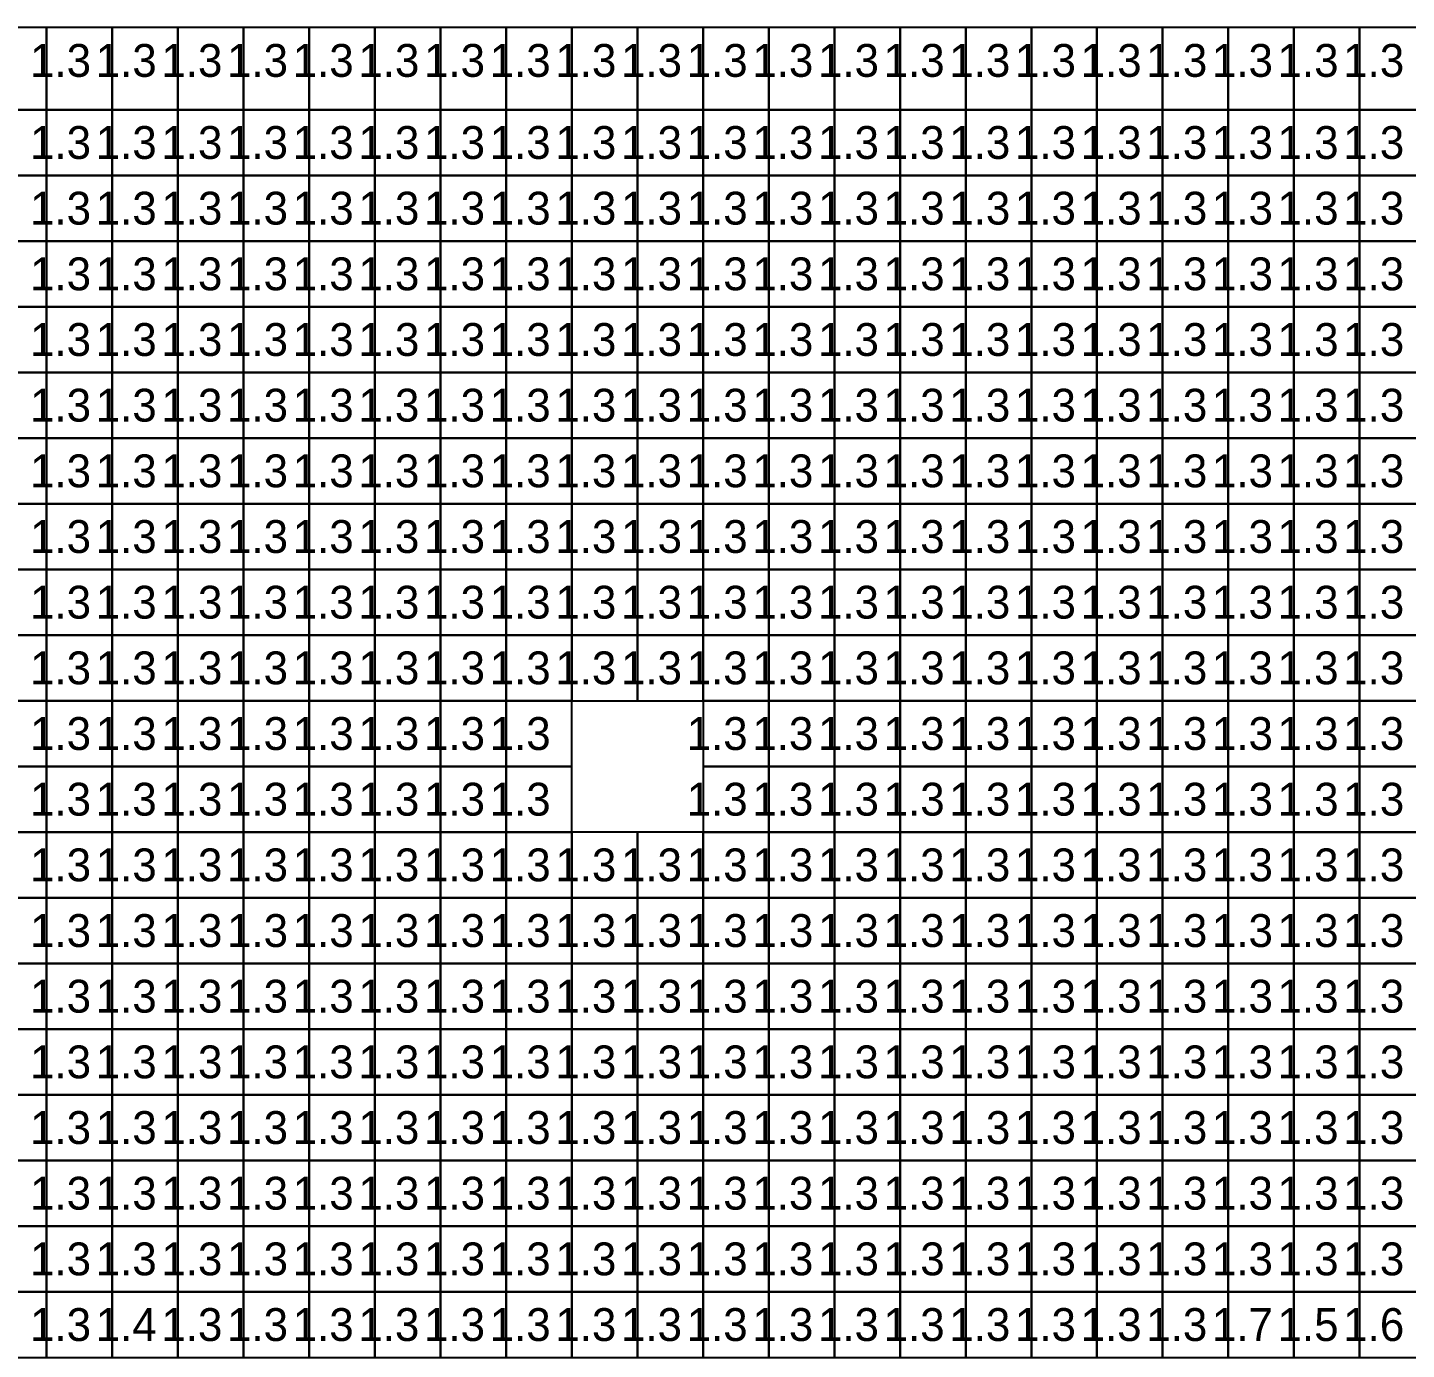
# Model space of a CAD drawing. Header units: metres. Extents: x -0.2 to 36.1, y -0.2 to 14.2.
# Drawn here: x 10.093 to 14.293, y 10.224 to 14.25 of the extents above; entities that cross this region are included whole.
import ezdxf

# ---------------------------------------------------------------- set-up
doc = ezdxf.new("R2010")
doc.units = ezdxf.units.M

msp = doc.modelspace()

# ---------------------------------------------------------------- linework, layer by layer
for points in [[(9.95, 14), (10.15, 14), (10.15, 14.25), (9.95, 14.25)], [(10.15, 14), (10.35, 14), (10.35, 14.25), (10.15, 14.25)], [(10.35, 14), (10.55, 14), (10.55, 14.25), (10.35, 14.25)], [(10.55, 14), (10.75, 14), (10.75, 14.25), (10.55, 14.25)], [(10.75, 14), (10.95, 14), (10.95, 14.25), (10.75, 14.25)], [(10.95, 14), (11.15, 14), (11.15, 14.25), (10.95, 14.25)], [(11.15, 14), (11.35, 14), (11.35, 14.25), (11.15, 14.25)], [(11.35, 14), (11.55, 14), (11.55, 14.25), (11.35, 14.25)], [(11.55, 14), (11.75, 14), (11.75, 14.25), (11.55, 14.25)], [(11.75, 14), (11.95, 14), (11.95, 14.25), (11.75, 14.25)], [(11.95, 14), (12.15, 14), (12.15, 14.25), (11.95, 14.25)], [(12.15, 14), (12.35, 14), (12.35, 14.25), (12.15, 14.25)], [(12.35, 14), (12.55, 14), (12.55, 14.25), (12.35, 14.25)], [(12.55, 14), (12.75, 14), (12.75, 14.25), (12.55, 14.25)], [(12.75, 14), (12.95, 14), (12.95, 14.25), (12.75, 14.25)], [(12.95, 14), (13.15, 14), (13.15, 14.25), (12.95, 14.25)], [(13.15, 14), (13.35, 14), (13.35, 14.25), (13.15, 14.25)], [(13.35, 14), (13.55, 14), (13.55, 14.25), (13.35, 14.25)], [(13.55, 14), (13.75, 14), (13.75, 14.25), (13.55, 14.25)], [(13.75, 14), (13.95, 14), (13.95, 14.25), (13.75, 14.25)], [(13.95, 14), (14.15, 14), (14.15, 14.25), (13.95, 14.25)], [(14.15, 14), (14.35, 14), (14.35, 14.25), (14.15, 14.25)], [(9.95, 13.8), (10.15, 13.8), (10.15, 14), (9.95, 14)], [(10.15, 13.8), (10.35, 13.8), (10.35, 14), (10.15, 14)], [(10.35, 13.8), (10.55, 13.8), (10.55, 14), (10.35, 14)], [(10.55, 13.8), (10.75, 13.8), (10.75, 14), (10.55, 14)], [(10.75, 13.8), (10.95, 13.8), (10.95, 14), (10.75, 14)], [(10.95, 13.8), (11.15, 13.8), (11.15, 14), (10.95, 14)], [(11.15, 13.8), (11.35, 13.8), (11.35, 14), (11.15, 14)], [(11.35, 13.8), (11.55, 13.8), (11.55, 14), (11.35, 14)], [(11.55, 13.8), (11.75, 13.8), (11.75, 14), (11.55, 14)], [(11.75, 13.8), (11.95, 13.8), (11.95, 14), (11.75, 14)], [(11.95, 13.8), (12.15, 13.8), (12.15, 14), (11.95, 14)], [(12.15, 13.8), (12.35, 13.8), (12.35, 14), (12.15, 14)], [(12.35, 13.8), (12.55, 13.8), (12.55, 14), (12.35, 14)], [(12.55, 13.8), (12.75, 13.8), (12.75, 14), (12.55, 14)], [(12.75, 13.8), (12.95, 13.8), (12.95, 14), (12.75, 14)], [(12.95, 13.8), (13.15, 13.8), (13.15, 14), (12.95, 14)], [(13.15, 13.8), (13.35, 13.8), (13.35, 14), (13.15, 14)], [(13.35, 13.8), (13.55, 13.8), (13.55, 14), (13.35, 14)], [(13.55, 13.8), (13.75, 13.8), (13.75, 14), (13.55, 14)], [(13.75, 13.8), (13.95, 13.8), (13.95, 14), (13.75, 14)], [(13.95, 13.8), (14.15, 13.8), (14.15, 14), (13.95, 14)], [(14.15, 13.8), (14.35, 13.8), (14.35, 14), (14.15, 14)], [(9.95, 13.6), (10.15, 13.6), (10.15, 13.8), (9.95, 13.8)], [(10.15, 13.6), (10.35, 13.6), (10.35, 13.8), (10.15, 13.8)], [(10.35, 13.6), (10.55, 13.6), (10.55, 13.8), (10.35, 13.8)], [(10.55, 13.6), (10.75, 13.6), (10.75, 13.8), (10.55, 13.8)], [(10.75, 13.6), (10.95, 13.6), (10.95, 13.8), (10.75, 13.8)], [(10.95, 13.6), (11.15, 13.6), (11.15, 13.8), (10.95, 13.8)], [(11.15, 13.6), (11.35, 13.6), (11.35, 13.8), (11.15, 13.8)], [(11.35, 13.6), (11.55, 13.6), (11.55, 13.8), (11.35, 13.8)], [(11.55, 13.6), (11.75, 13.6), (11.75, 13.8), (11.55, 13.8)], [(11.75, 13.6), (11.95, 13.6), (11.95, 13.8), (11.75, 13.8)], [(11.95, 13.6), (12.15, 13.6), (12.15, 13.8), (11.95, 13.8)], [(12.15, 13.6), (12.35, 13.6), (12.35, 13.8), (12.15, 13.8)], [(12.35, 13.6), (12.55, 13.6), (12.55, 13.8), (12.35, 13.8)], [(12.55, 13.6), (12.75, 13.6), (12.75, 13.8), (12.55, 13.8)], [(12.75, 13.6), (12.95, 13.6), (12.95, 13.8), (12.75, 13.8)], [(12.95, 13.6), (13.15, 13.6), (13.15, 13.8), (12.95, 13.8)], [(13.15, 13.6), (13.35, 13.6), (13.35, 13.8), (13.15, 13.8)], [(13.35, 13.6), (13.55, 13.6), (13.55, 13.8), (13.35, 13.8)], [(13.55, 13.6), (13.75, 13.6), (13.75, 13.8), (13.55, 13.8)], [(13.75, 13.6), (13.95, 13.6), (13.95, 13.8), (13.75, 13.8)], [(13.95, 13.6), (14.15, 13.6), (14.15, 13.8), (13.95, 13.8)], [(14.15, 13.6), (14.35, 13.6), (14.35, 13.8), (14.15, 13.8)], [(9.95, 13.4), (10.15, 13.4), (10.15, 13.6), (9.95, 13.6)], [(10.15, 13.4), (10.35, 13.4), (10.35, 13.6), (10.15, 13.6)], [(10.35, 13.4), (10.55, 13.4), (10.55, 13.6), (10.35, 13.6)], [(10.55, 13.4), (10.75, 13.4), (10.75, 13.6), (10.55, 13.6)], [(10.75, 13.4), (10.95, 13.4), (10.95, 13.6), (10.75, 13.6)], [(10.95, 13.4), (11.15, 13.4), (11.15, 13.6), (10.95, 13.6)], [(11.15, 13.4), (11.35, 13.4), (11.35, 13.6), (11.15, 13.6)], [(11.35, 13.4), (11.55, 13.4), (11.55, 13.6), (11.35, 13.6)], [(11.55, 13.4), (11.75, 13.4), (11.75, 13.6), (11.55, 13.6)], [(11.75, 13.4), (11.95, 13.4), (11.95, 13.6), (11.75, 13.6)], [(11.95, 13.4), (12.15, 13.4), (12.15, 13.6), (11.95, 13.6)], [(12.15, 13.4), (12.35, 13.4), (12.35, 13.6), (12.15, 13.6)], [(12.35, 13.4), (12.55, 13.4), (12.55, 13.6), (12.35, 13.6)], [(12.55, 13.4), (12.75, 13.4), (12.75, 13.6), (12.55, 13.6)], [(12.75, 13.4), (12.95, 13.4), (12.95, 13.6), (12.75, 13.6)], [(12.95, 13.4), (13.15, 13.4), (13.15, 13.6), (12.95, 13.6)], [(13.15, 13.4), (13.35, 13.4), (13.35, 13.6), (13.15, 13.6)], [(13.35, 13.4), (13.55, 13.4), (13.55, 13.6), (13.35, 13.6)], [(13.55, 13.4), (13.75, 13.4), (13.75, 13.6), (13.55, 13.6)], [(13.75, 13.4), (13.95, 13.4), (13.95, 13.6), (13.75, 13.6)], [(13.95, 13.4), (14.15, 13.4), (14.15, 13.6), (13.95, 13.6)], [(14.15, 13.4), (14.35, 13.4), (14.35, 13.6), (14.15, 13.6)], [(9.95, 13.2), (10.15, 13.2), (10.15, 13.4), (9.95, 13.4)], [(10.15, 13.2), (10.35, 13.2), (10.35, 13.4), (10.15, 13.4)], [(10.35, 13.2), (10.55, 13.2), (10.55, 13.4), (10.35, 13.4)], [(10.55, 13.2), (10.75, 13.2), (10.75, 13.4), (10.55, 13.4)], [(10.75, 13.2), (10.95, 13.2), (10.95, 13.4), (10.75, 13.4)], [(10.95, 13.2), (11.15, 13.2), (11.15, 13.4), (10.95, 13.4)], [(11.15, 13.2), (11.35, 13.2), (11.35, 13.4), (11.15, 13.4)], [(11.35, 13.2), (11.55, 13.2), (11.55, 13.4), (11.35, 13.4)], [(11.55, 13.2), (11.75, 13.2), (11.75, 13.4), (11.55, 13.4)], [(11.75, 13.2), (11.95, 13.2), (11.95, 13.4), (11.75, 13.4)], [(11.95, 13.2), (12.15, 13.2), (12.15, 13.4), (11.95, 13.4)], [(12.15, 13.2), (12.35, 13.2), (12.35, 13.4), (12.15, 13.4)], [(12.35, 13.2), (12.55, 13.2), (12.55, 13.4), (12.35, 13.4)], [(12.55, 13.2), (12.75, 13.2), (12.75, 13.4), (12.55, 13.4)], [(12.75, 13.2), (12.95, 13.2), (12.95, 13.4), (12.75, 13.4)], [(12.95, 13.2), (13.15, 13.2), (13.15, 13.4), (12.95, 13.4)], [(13.15, 13.2), (13.35, 13.2), (13.35, 13.4), (13.15, 13.4)], [(13.35, 13.2), (13.55, 13.2), (13.55, 13.4), (13.35, 13.4)], [(13.55, 13.2), (13.75, 13.2), (13.75, 13.4), (13.55, 13.4)], [(13.75, 13.2), (13.95, 13.2), (13.95, 13.4), (13.75, 13.4)], [(13.95, 13.2), (14.15, 13.2), (14.15, 13.4), (13.95, 13.4)], [(14.15, 13.2), (14.35, 13.2), (14.35, 13.4), (14.15, 13.4)], [(9.95, 13), (10.15, 13), (10.15, 13.2), (9.95, 13.2)], [(10.15, 13), (10.35, 13), (10.35, 13.2), (10.15, 13.2)], [(10.35, 13), (10.55, 13), (10.55, 13.2), (10.35, 13.2)], [(10.55, 13), (10.75, 13), (10.75, 13.2), (10.55, 13.2)], [(10.75, 13), (10.95, 13), (10.95, 13.2), (10.75, 13.2)], [(10.95, 13), (11.15, 13), (11.15, 13.2), (10.95, 13.2)], [(11.15, 13), (11.35, 13), (11.35, 13.2), (11.15, 13.2)], [(11.35, 13), (11.55, 13), (11.55, 13.2), (11.35, 13.2)], [(11.55, 13), (11.75, 13), (11.75, 13.2), (11.55, 13.2)], [(11.75, 13), (11.95, 13), (11.95, 13.2), (11.75, 13.2)], [(11.95, 13), (12.15, 13), (12.15, 13.2), (11.95, 13.2)], [(12.15, 13), (12.35, 13), (12.35, 13.2), (12.15, 13.2)], [(12.35, 13), (12.55, 13), (12.55, 13.2), (12.35, 13.2)], [(12.55, 13), (12.75, 13), (12.75, 13.2), (12.55, 13.2)], [(12.75, 13), (12.95, 13), (12.95, 13.2), (12.75, 13.2)], [(12.95, 13), (13.15, 13), (13.15, 13.2), (12.95, 13.2)], [(13.15, 13), (13.35, 13), (13.35, 13.2), (13.15, 13.2)], [(13.35, 13), (13.55, 13), (13.55, 13.2), (13.35, 13.2)], [(13.55, 13), (13.75, 13), (13.75, 13.2), (13.55, 13.2)], [(13.75, 13), (13.95, 13), (13.95, 13.2), (13.75, 13.2)], [(13.95, 13), (14.15, 13), (14.15, 13.2), (13.95, 13.2)], [(14.15, 13), (14.35, 13), (14.35, 13.2), (14.15, 13.2)], [(9.95, 12.8), (10.15, 12.8), (10.15, 13), (9.95, 13)], [(10.15, 12.8), (10.35, 12.8), (10.35, 13), (10.15, 13)], [(10.35, 12.8), (10.55, 12.8), (10.55, 13), (10.35, 13)], [(10.55, 12.8), (10.75, 12.8), (10.75, 13), (10.55, 13)], [(10.75, 12.8), (10.95, 12.8), (10.95, 13), (10.75, 13)], [(10.95, 12.8), (11.15, 12.8), (11.15, 13), (10.95, 13)], [(11.15, 12.8), (11.35, 12.8), (11.35, 13), (11.15, 13)], [(11.35, 12.8), (11.55, 12.8), (11.55, 13), (11.35, 13)], [(11.55, 12.8), (11.75, 12.8), (11.75, 13), (11.55, 13)], [(11.75, 12.8), (11.95, 12.8), (11.95, 13), (11.75, 13)], [(11.95, 12.8), (12.15, 12.8), (12.15, 13), (11.95, 13)], [(12.15, 12.8), (12.35, 12.8), (12.35, 13), (12.15, 13)], [(12.35, 12.8), (12.55, 12.8), (12.55, 13), (12.35, 13)], [(12.55, 12.8), (12.75, 12.8), (12.75, 13), (12.55, 13)], [(12.75, 12.8), (12.95, 12.8), (12.95, 13), (12.75, 13)], [(12.95, 12.8), (13.15, 12.8), (13.15, 13), (12.95, 13)], [(13.15, 12.8), (13.35, 12.8), (13.35, 13), (13.15, 13)], [(13.35, 12.8), (13.55, 12.8), (13.55, 13), (13.35, 13)], [(13.55, 12.8), (13.75, 12.8), (13.75, 13), (13.55, 13)], [(13.75, 12.8), (13.95, 12.8), (13.95, 13), (13.75, 13)], [(13.95, 12.8), (14.15, 12.8), (14.15, 13), (13.95, 13)], [(14.15, 12.8), (14.35, 12.8), (14.35, 13), (14.15, 13)], [(9.95, 12.6), (10.15, 12.6), (10.15, 12.8), (9.95, 12.8)], [(10.15, 12.6), (10.35, 12.6), (10.35, 12.8), (10.15, 12.8)], [(10.35, 12.6), (10.55, 12.6), (10.55, 12.8), (10.35, 12.8)], [(10.55, 12.6), (10.75, 12.6), (10.75, 12.8), (10.55, 12.8)], [(10.75, 12.6), (10.95, 12.6), (10.95, 12.8), (10.75, 12.8)], [(10.95, 12.6), (11.15, 12.6), (11.15, 12.8), (10.95, 12.8)], [(11.15, 12.6), (11.35, 12.6), (11.35, 12.8), (11.15, 12.8)], [(11.35, 12.6), (11.55, 12.6), (11.55, 12.8), (11.35, 12.8)], [(11.55, 12.6), (11.75, 12.6), (11.75, 12.8), (11.55, 12.8)], [(11.75, 12.6), (11.95, 12.6), (11.95, 12.8), (11.75, 12.8)], [(11.95, 12.6), (12.15, 12.6), (12.15, 12.8), (11.95, 12.8)], [(12.15, 12.6), (12.35, 12.6), (12.35, 12.8), (12.15, 12.8)], [(12.35, 12.6), (12.55, 12.6), (12.55, 12.8), (12.35, 12.8)], [(12.55, 12.6), (12.75, 12.6), (12.75, 12.8), (12.55, 12.8)], [(12.75, 12.6), (12.95, 12.6), (12.95, 12.8), (12.75, 12.8)], [(12.95, 12.6), (13.15, 12.6), (13.15, 12.8), (12.95, 12.8)], [(13.15, 12.6), (13.35, 12.6), (13.35, 12.8), (13.15, 12.8)], [(13.35, 12.6), (13.55, 12.6), (13.55, 12.8), (13.35, 12.8)], [(13.55, 12.6), (13.75, 12.6), (13.75, 12.8), (13.55, 12.8)], [(13.75, 12.6), (13.95, 12.6), (13.95, 12.8), (13.75, 12.8)], [(13.95, 12.6), (14.15, 12.6), (14.15, 12.8), (13.95, 12.8)], [(14.15, 12.6), (14.35, 12.6), (14.35, 12.8), (14.15, 12.8)], [(9.95, 12.4), (10.15, 12.4), (10.15, 12.6), (9.95, 12.6)], [(10.15, 12.4), (10.35, 12.4), (10.35, 12.6), (10.15, 12.6)], [(10.35, 12.4), (10.55, 12.4), (10.55, 12.6), (10.35, 12.6)], [(10.55, 12.4), (10.75, 12.4), (10.75, 12.6), (10.55, 12.6)], [(10.75, 12.4), (10.95, 12.4), (10.95, 12.6), (10.75, 12.6)], [(10.95, 12.4), (11.15, 12.4), (11.15, 12.6), (10.95, 12.6)], [(11.15, 12.4), (11.35, 12.4), (11.35, 12.6), (11.15, 12.6)], [(11.35, 12.4), (11.55, 12.4), (11.55, 12.6), (11.35, 12.6)], [(11.55, 12.4), (11.75, 12.4), (11.75, 12.6), (11.55, 12.6)], [(11.75, 12.4), (11.95, 12.4), (11.95, 12.6), (11.75, 12.6)], [(11.95, 12.4), (12.15, 12.4), (12.15, 12.6), (11.95, 12.6)], [(12.15, 12.4), (12.35, 12.4), (12.35, 12.6), (12.15, 12.6)], [(12.35, 12.4), (12.55, 12.4), (12.55, 12.6), (12.35, 12.6)], [(12.55, 12.4), (12.75, 12.4), (12.75, 12.6), (12.55, 12.6)], [(12.75, 12.4), (12.95, 12.4), (12.95, 12.6), (12.75, 12.6)], [(12.95, 12.4), (13.15, 12.4), (13.15, 12.6), (12.95, 12.6)], [(13.15, 12.4), (13.35, 12.4), (13.35, 12.6), (13.15, 12.6)], [(13.35, 12.4), (13.55, 12.4), (13.55, 12.6), (13.35, 12.6)], [(13.55, 12.4), (13.75, 12.4), (13.75, 12.6), (13.55, 12.6)], [(13.75, 12.4), (13.95, 12.4), (13.95, 12.6), (13.75, 12.6)], [(13.95, 12.4), (14.15, 12.4), (14.15, 12.6), (13.95, 12.6)], [(14.15, 12.4), (14.35, 12.4), (14.35, 12.6), (14.15, 12.6)], [(9.95, 12.2), (10.15, 12.2), (10.15, 12.4), (9.95, 12.4)], [(10.15, 12.2), (10.35, 12.2), (10.35, 12.4), (10.15, 12.4)], [(10.35, 12.2), (10.55, 12.2), (10.55, 12.4), (10.35, 12.4)], [(10.55, 12.2), (10.75, 12.2), (10.75, 12.4), (10.55, 12.4)], [(10.75, 12.2), (10.95, 12.2), (10.95, 12.4), (10.75, 12.4)], [(10.95, 12.2), (11.15, 12.2), (11.15, 12.4), (10.95, 12.4)], [(11.15, 12.2), (11.35, 12.2), (11.35, 12.4), (11.15, 12.4)], [(11.35, 12.2), (11.55, 12.2), (11.55, 12.4), (11.35, 12.4)], [(11.55, 12.2), (11.75, 12.2), (11.75, 12.4), (11.55, 12.4)], [(11.75, 12.2), (11.95, 12.2), (11.95, 12.4), (11.75, 12.4)], [(11.95, 12.2), (12.15, 12.2), (12.15, 12.4), (11.95, 12.4)], [(12.15, 12.2), (12.35, 12.2), (12.35, 12.4), (12.15, 12.4)], [(12.35, 12.2), (12.55, 12.2), (12.55, 12.4), (12.35, 12.4)], [(12.55, 12.2), (12.75, 12.2), (12.75, 12.4), (12.55, 12.4)], [(12.75, 12.2), (12.95, 12.2), (12.95, 12.4), (12.75, 12.4)], [(12.95, 12.2), (13.15, 12.2), (13.15, 12.4), (12.95, 12.4)], [(13.15, 12.2), (13.35, 12.2), (13.35, 12.4), (13.15, 12.4)], [(13.35, 12.2), (13.55, 12.2), (13.55, 12.4), (13.35, 12.4)], [(13.55, 12.2), (13.75, 12.2), (13.75, 12.4), (13.55, 12.4)], [(13.75, 12.2), (13.95, 12.2), (13.95, 12.4), (13.75, 12.4)], [(13.95, 12.2), (14.15, 12.2), (14.15, 12.4), (13.95, 12.4)], [(14.15, 12.2), (14.35, 12.2), (14.35, 12.4), (14.15, 12.4)], [(9.95, 12), (10.15, 12), (10.15, 12.2), (9.95, 12.2)], [(10.15, 12), (10.35, 12), (10.35, 12.2), (10.15, 12.2)], [(10.35, 12), (10.55, 12), (10.55, 12.2), (10.35, 12.2)], [(10.55, 12), (10.75, 12), (10.75, 12.2), (10.55, 12.2)], [(10.75, 12), (10.95, 12), (10.95, 12.2), (10.75, 12.2)], [(10.95, 12), (11.15, 12), (11.15, 12.2), (10.95, 12.2)], [(11.15, 12), (11.35, 12), (11.35, 12.2), (11.15, 12.2)], [(11.35, 12), (11.55, 12), (11.55, 12.2), (11.35, 12.2)], [(11.55, 12), (11.75, 12), (11.75, 12.2), (11.55, 12.2)], [(12.15, 12), (12.35, 12), (12.35, 12.2), (12.15, 12.2)], [(12.35, 12), (12.55, 12), (12.55, 12.2), (12.35, 12.2)], [(12.55, 12), (12.75, 12), (12.75, 12.2), (12.55, 12.2)], [(12.75, 12), (12.95, 12), (12.95, 12.2), (12.75, 12.2)], [(12.95, 12), (13.15, 12), (13.15, 12.2), (12.95, 12.2)], [(13.15, 12), (13.35, 12), (13.35, 12.2), (13.15, 12.2)], [(13.35, 12), (13.55, 12), (13.55, 12.2), (13.35, 12.2)], [(13.55, 12), (13.75, 12), (13.75, 12.2), (13.55, 12.2)], [(13.75, 12), (13.95, 12), (13.95, 12.2), (13.75, 12.2)], [(13.95, 12), (14.15, 12), (14.15, 12.2), (13.95, 12.2)], [(14.15, 12), (14.35, 12), (14.35, 12.2), (14.15, 12.2)], [(9.95, 11.8), (10.15, 11.8), (10.15, 12), (9.95, 12)], [(10.15, 11.8), (10.35, 11.8), (10.35, 12), (10.15, 12)], [(10.35, 11.8), (10.55, 11.8), (10.55, 12), (10.35, 12)], [(10.55, 11.8), (10.75, 11.8), (10.75, 12), (10.55, 12)], [(10.75, 11.8), (10.95, 11.8), (10.95, 12), (10.75, 12)], [(10.95, 11.8), (11.15, 11.8), (11.15, 12), (10.95, 12)], [(11.15, 11.8), (11.35, 11.8), (11.35, 12), (11.15, 12)], [(11.35, 11.8), (11.55, 11.8), (11.55, 12), (11.35, 12)], [(11.55, 11.8), (11.75, 11.8), (11.75, 12), (11.55, 12)], [(12.15, 11.8), (12.35, 11.8), (12.35, 12), (12.15, 12)], [(12.35, 11.8), (12.55, 11.8), (12.55, 12), (12.35, 12)], [(12.55, 11.8), (12.75, 11.8), (12.75, 12), (12.55, 12)], [(12.75, 11.8), (12.95, 11.8), (12.95, 12), (12.75, 12)], [(12.95, 11.8), (13.15, 11.8), (13.15, 12), (12.95, 12)], [(13.15, 11.8), (13.35, 11.8), (13.35, 12), (13.15, 12)], [(13.35, 11.8), (13.55, 11.8), (13.55, 12), (13.35, 12)], [(13.55, 11.8), (13.75, 11.8), (13.75, 12), (13.55, 12)], [(13.75, 11.8), (13.95, 11.8), (13.95, 12), (13.75, 12)], [(13.95, 11.8), (14.15, 11.8), (14.15, 12), (13.95, 12)], [(14.15, 11.8), (14.35, 11.8), (14.35, 12), (14.15, 12)], [(9.95, 11.6), (10.15, 11.6), (10.15, 11.8), (9.95, 11.8)], [(10.15, 11.6), (10.35, 11.6), (10.35, 11.8), (10.15, 11.8)], [(10.35, 11.6), (10.55, 11.6), (10.55, 11.8), (10.35, 11.8)], [(10.55, 11.6), (10.75, 11.6), (10.75, 11.8), (10.55, 11.8)], [(10.75, 11.6), (10.95, 11.6), (10.95, 11.8), (10.75, 11.8)], [(10.95, 11.6), (11.15, 11.6), (11.15, 11.8), (10.95, 11.8)], [(11.15, 11.6), (11.35, 11.6), (11.35, 11.8), (11.15, 11.8)], [(11.35, 11.6), (11.55, 11.6), (11.55, 11.8), (11.35, 11.8)], [(11.55, 11.6), (11.75, 11.6), (11.75, 11.8), (11.55, 11.8)], [(11.75, 11.6), (11.95, 11.6), (11.95, 11.8), (11.75, 11.8)], [(11.95, 11.6), (12.15, 11.6), (12.15, 11.8), (11.95, 11.8)], [(12.15, 11.6), (12.35, 11.6), (12.35, 11.8), (12.15, 11.8)], [(12.35, 11.6), (12.55, 11.6), (12.55, 11.8), (12.35, 11.8)], [(12.55, 11.6), (12.75, 11.6), (12.75, 11.8), (12.55, 11.8)], [(12.75, 11.6), (12.95, 11.6), (12.95, 11.8), (12.75, 11.8)], [(12.95, 11.6), (13.15, 11.6), (13.15, 11.8), (12.95, 11.8)], [(13.15, 11.6), (13.35, 11.6), (13.35, 11.8), (13.15, 11.8)], [(13.35, 11.6), (13.55, 11.6), (13.55, 11.8), (13.35, 11.8)], [(13.55, 11.6), (13.75, 11.6), (13.75, 11.8), (13.55, 11.8)], [(13.75, 11.6), (13.95, 11.6), (13.95, 11.8), (13.75, 11.8)], [(13.95, 11.6), (14.15, 11.6), (14.15, 11.8), (13.95, 11.8)], [(14.15, 11.6), (14.35, 11.6), (14.35, 11.8), (14.15, 11.8)], [(9.95, 11.4), (10.15, 11.4), (10.15, 11.6), (9.95, 11.6)], [(10.15, 11.4), (10.35, 11.4), (10.35, 11.6), (10.15, 11.6)], [(10.35, 11.4), (10.55, 11.4), (10.55, 11.6), (10.35, 11.6)], [(10.55, 11.4), (10.75, 11.4), (10.75, 11.6), (10.55, 11.6)], [(10.75, 11.4), (10.95, 11.4), (10.95, 11.6), (10.75, 11.6)], [(10.95, 11.4), (11.15, 11.4), (11.15, 11.6), (10.95, 11.6)], [(11.15, 11.4), (11.35, 11.4), (11.35, 11.6), (11.15, 11.6)], [(11.35, 11.4), (11.55, 11.4), (11.55, 11.6), (11.35, 11.6)], [(11.55, 11.4), (11.75, 11.4), (11.75, 11.6), (11.55, 11.6)], [(11.75, 11.4), (11.95, 11.4), (11.95, 11.6), (11.75, 11.6)], [(11.95, 11.4), (12.15, 11.4), (12.15, 11.6), (11.95, 11.6)], [(12.15, 11.4), (12.35, 11.4), (12.35, 11.6), (12.15, 11.6)], [(12.35, 11.4), (12.55, 11.4), (12.55, 11.6), (12.35, 11.6)], [(12.55, 11.4), (12.75, 11.4), (12.75, 11.6), (12.55, 11.6)], [(12.75, 11.4), (12.95, 11.4), (12.95, 11.6), (12.75, 11.6)], [(12.95, 11.4), (13.15, 11.4), (13.15, 11.6), (12.95, 11.6)], [(13.15, 11.4), (13.35, 11.4), (13.35, 11.6), (13.15, 11.6)], [(13.35, 11.4), (13.55, 11.4), (13.55, 11.6), (13.35, 11.6)], [(13.55, 11.4), (13.75, 11.4), (13.75, 11.6), (13.55, 11.6)], [(13.75, 11.4), (13.95, 11.4), (13.95, 11.6), (13.75, 11.6)], [(13.95, 11.4), (14.15, 11.4), (14.15, 11.6), (13.95, 11.6)], [(14.15, 11.4), (14.35, 11.4), (14.35, 11.6), (14.15, 11.6)], [(9.95, 11.2), (10.15, 11.2), (10.15, 11.4), (9.95, 11.4)], [(10.15, 11.2), (10.35, 11.2), (10.35, 11.4), (10.15, 11.4)], [(10.35, 11.2), (10.55, 11.2), (10.55, 11.4), (10.35, 11.4)], [(10.55, 11.2), (10.75, 11.2), (10.75, 11.4), (10.55, 11.4)], [(10.75, 11.2), (10.95, 11.2), (10.95, 11.4), (10.75, 11.4)], [(10.95, 11.2), (11.15, 11.2), (11.15, 11.4), (10.95, 11.4)], [(11.15, 11.2), (11.35, 11.2), (11.35, 11.4), (11.15, 11.4)], [(11.35, 11.2), (11.55, 11.2), (11.55, 11.4), (11.35, 11.4)], [(11.55, 11.2), (11.75, 11.2), (11.75, 11.4), (11.55, 11.4)], [(11.75, 11.2), (11.95, 11.2), (11.95, 11.4), (11.75, 11.4)], [(11.95, 11.2), (12.15, 11.2), (12.15, 11.4), (11.95, 11.4)], [(12.15, 11.2), (12.35, 11.2), (12.35, 11.4), (12.15, 11.4)], [(12.35, 11.2), (12.55, 11.2), (12.55, 11.4), (12.35, 11.4)], [(12.55, 11.2), (12.75, 11.2), (12.75, 11.4), (12.55, 11.4)], [(12.75, 11.2), (12.95, 11.2), (12.95, 11.4), (12.75, 11.4)], [(12.95, 11.2), (13.15, 11.2), (13.15, 11.4), (12.95, 11.4)], [(13.15, 11.2), (13.35, 11.2), (13.35, 11.4), (13.15, 11.4)], [(13.35, 11.2), (13.55, 11.2), (13.55, 11.4), (13.35, 11.4)], [(13.55, 11.2), (13.75, 11.2), (13.75, 11.4), (13.55, 11.4)], [(13.75, 11.2), (13.95, 11.2), (13.95, 11.4), (13.75, 11.4)], [(13.95, 11.2), (14.15, 11.2), (14.15, 11.4), (13.95, 11.4)], [(14.15, 11.2), (14.35, 11.2), (14.35, 11.4), (14.15, 11.4)], [(9.95, 11), (10.15, 11), (10.15, 11.2), (9.95, 11.2)], [(10.15, 11), (10.35, 11), (10.35, 11.2), (10.15, 11.2)], [(10.35, 11), (10.55, 11), (10.55, 11.2), (10.35, 11.2)], [(10.55, 11), (10.75, 11), (10.75, 11.2), (10.55, 11.2)], [(10.75, 11), (10.95, 11), (10.95, 11.2), (10.75, 11.2)], [(10.95, 11), (11.15, 11), (11.15, 11.2), (10.95, 11.2)], [(11.15, 11), (11.35, 11), (11.35, 11.2), (11.15, 11.2)], [(11.35, 11), (11.55, 11), (11.55, 11.2), (11.35, 11.2)], [(11.55, 11), (11.75, 11), (11.75, 11.2), (11.55, 11.2)], [(11.75, 11), (11.95, 11), (11.95, 11.2), (11.75, 11.2)], [(11.95, 11), (12.15, 11), (12.15, 11.2), (11.95, 11.2)], [(12.15, 11), (12.35, 11), (12.35, 11.2), (12.15, 11.2)], [(12.35, 11), (12.55, 11), (12.55, 11.2), (12.35, 11.2)], [(12.55, 11), (12.75, 11), (12.75, 11.2), (12.55, 11.2)], [(12.75, 11), (12.95, 11), (12.95, 11.2), (12.75, 11.2)], [(12.95, 11), (13.15, 11), (13.15, 11.2), (12.95, 11.2)], [(13.15, 11), (13.35, 11), (13.35, 11.2), (13.15, 11.2)], [(13.35, 11), (13.55, 11), (13.55, 11.2), (13.35, 11.2)], [(13.55, 11), (13.75, 11), (13.75, 11.2), (13.55, 11.2)], [(13.75, 11), (13.95, 11), (13.95, 11.2), (13.75, 11.2)], [(13.95, 11), (14.15, 11), (14.15, 11.2), (13.95, 11.2)], [(14.15, 11), (14.35, 11), (14.35, 11.2), (14.15, 11.2)], [(9.95, 10.8), (10.15, 10.8), (10.15, 11), (9.95, 11)], [(10.15, 10.8), (10.35, 10.8), (10.35, 11), (10.15, 11)], [(10.35, 10.8), (10.55, 10.8), (10.55, 11), (10.35, 11)], [(10.55, 10.8), (10.75, 10.8), (10.75, 11), (10.55, 11)], [(10.75, 10.8), (10.95, 10.8), (10.95, 11), (10.75, 11)], [(10.95, 10.8), (11.15, 10.8), (11.15, 11), (10.95, 11)], [(11.15, 10.8), (11.35, 10.8), (11.35, 11), (11.15, 11)], [(11.35, 10.8), (11.55, 10.8), (11.55, 11), (11.35, 11)], [(11.55, 10.8), (11.75, 10.8), (11.75, 11), (11.55, 11)], [(11.75, 10.8), (11.95, 10.8), (11.95, 11), (11.75, 11)], [(11.95, 10.8), (12.15, 10.8), (12.15, 11), (11.95, 11)], [(12.15, 10.8), (12.35, 10.8), (12.35, 11), (12.15, 11)], [(12.35, 10.8), (12.55, 10.8), (12.55, 11), (12.35, 11)], [(12.55, 10.8), (12.75, 10.8), (12.75, 11), (12.55, 11)], [(12.75, 10.8), (12.95, 10.8), (12.95, 11), (12.75, 11)], [(12.95, 10.8), (13.15, 10.8), (13.15, 11), (12.95, 11)], [(13.15, 10.8), (13.35, 10.8), (13.35, 11), (13.15, 11)], [(13.35, 10.8), (13.55, 10.8), (13.55, 11), (13.35, 11)], [(13.55, 10.8), (13.75, 10.8), (13.75, 11), (13.55, 11)], [(13.75, 10.8), (13.95, 10.8), (13.95, 11), (13.75, 11)], [(13.95, 10.8), (14.15, 10.8), (14.15, 11), (13.95, 11)], [(14.15, 10.8), (14.35, 10.8), (14.35, 11), (14.15, 11)], [(9.95, 10.6), (10.15, 10.6), (10.15, 10.8), (9.95, 10.8)], [(10.15, 10.6), (10.35, 10.6), (10.35, 10.8), (10.15, 10.8)], [(10.35, 10.6), (10.55, 10.6), (10.55, 10.8), (10.35, 10.8)], [(10.55, 10.6), (10.75, 10.6), (10.75, 10.8), (10.55, 10.8)], [(10.75, 10.6), (10.95, 10.6), (10.95, 10.8), (10.75, 10.8)], [(10.95, 10.6), (11.15, 10.6), (11.15, 10.8), (10.95, 10.8)], [(11.15, 10.6), (11.35, 10.6), (11.35, 10.8), (11.15, 10.8)], [(11.35, 10.6), (11.55, 10.6), (11.55, 10.8), (11.35, 10.8)], [(11.55, 10.6), (11.75, 10.6), (11.75, 10.8), (11.55, 10.8)], [(11.75, 10.6), (11.95, 10.6), (11.95, 10.8), (11.75, 10.8)], [(11.95, 10.6), (12.15, 10.6), (12.15, 10.8), (11.95, 10.8)], [(12.15, 10.6), (12.35, 10.6), (12.35, 10.8), (12.15, 10.8)], [(12.35, 10.6), (12.55, 10.6), (12.55, 10.8), (12.35, 10.8)], [(12.55, 10.6), (12.75, 10.6), (12.75, 10.8), (12.55, 10.8)], [(12.75, 10.6), (12.95, 10.6), (12.95, 10.8), (12.75, 10.8)], [(12.95, 10.6), (13.15, 10.6), (13.15, 10.8), (12.95, 10.8)], [(13.15, 10.6), (13.35, 10.6), (13.35, 10.8), (13.15, 10.8)], [(13.35, 10.6), (13.55, 10.6), (13.55, 10.8), (13.35, 10.8)], [(13.55, 10.6), (13.75, 10.6), (13.75, 10.8), (13.55, 10.8)], [(13.75, 10.6), (13.95, 10.6), (13.95, 10.8), (13.75, 10.8)], [(13.95, 10.6), (14.15, 10.6), (14.15, 10.8), (13.95, 10.8)], [(14.15, 10.6), (14.35, 10.6), (14.35, 10.8), (14.15, 10.8)], [(9.95, 10.4), (10.15, 10.4), (10.15, 10.6), (9.95, 10.6)], [(10.15, 10.4), (10.35, 10.4), (10.35, 10.6), (10.15, 10.6)], [(10.35, 10.4), (10.55, 10.4), (10.55, 10.6), (10.35, 10.6)], [(10.55, 10.4), (10.75, 10.4), (10.75, 10.6), (10.55, 10.6)], [(10.75, 10.4), (10.95, 10.4), (10.95, 10.6), (10.75, 10.6)], [(10.95, 10.4), (11.15, 10.4), (11.15, 10.6), (10.95, 10.6)], [(11.15, 10.4), (11.35, 10.4), (11.35, 10.6), (11.15, 10.6)], [(11.35, 10.4), (11.55, 10.4), (11.55, 10.6), (11.35, 10.6)], [(11.55, 10.4), (11.75, 10.4), (11.75, 10.6), (11.55, 10.6)], [(11.75, 10.4), (11.95, 10.4), (11.95, 10.6), (11.75, 10.6)], [(11.95, 10.4), (12.15, 10.4), (12.15, 10.6), (11.95, 10.6)], [(12.15, 10.4), (12.35, 10.4), (12.35, 10.6), (12.15, 10.6)], [(12.35, 10.4), (12.55, 10.4), (12.55, 10.6), (12.35, 10.6)], [(12.55, 10.4), (12.75, 10.4), (12.75, 10.6), (12.55, 10.6)], [(12.75, 10.4), (12.95, 10.4), (12.95, 10.6), (12.75, 10.6)], [(12.95, 10.4), (13.15, 10.4), (13.15, 10.6), (12.95, 10.6)], [(13.15, 10.4), (13.35, 10.4), (13.35, 10.6), (13.15, 10.6)], [(13.35, 10.4), (13.55, 10.4), (13.55, 10.6), (13.35, 10.6)], [(13.55, 10.4), (13.75, 10.4), (13.75, 10.6), (13.55, 10.6)], [(13.75, 10.4), (13.95, 10.4), (13.95, 10.6), (13.75, 10.6)], [(13.95, 10.4), (14.15, 10.4), (14.15, 10.6), (13.95, 10.6)], [(14.15, 10.4), (14.35, 10.4), (14.35, 10.6), (14.15, 10.6)], [(9.95, 10.2), (10.15, 10.2), (10.15, 10.4), (9.95, 10.4)], [(10.15, 10.2), (10.35, 10.2), (10.35, 10.4), (10.15, 10.4)], [(10.35, 10.2), (10.55, 10.2), (10.55, 10.4), (10.35, 10.4)], [(10.55, 10.2), (10.75, 10.2), (10.75, 10.4), (10.55, 10.4)], [(10.75, 10.2), (10.95, 10.2), (10.95, 10.4), (10.75, 10.4)], [(10.95, 10.2), (11.15, 10.2), (11.15, 10.4), (10.95, 10.4)], [(11.15, 10.2), (11.35, 10.2), (11.35, 10.4), (11.15, 10.4)], [(11.35, 10.2), (11.55, 10.2), (11.55, 10.4), (11.35, 10.4)], [(11.55, 10.2), (11.75, 10.2), (11.75, 10.4), (11.55, 10.4)], [(11.75, 10.2), (11.95, 10.2), (11.95, 10.4), (11.75, 10.4)], [(11.95, 10.2), (12.15, 10.2), (12.15, 10.4), (11.95, 10.4)], [(12.15, 10.2), (12.35, 10.2), (12.35, 10.4), (12.15, 10.4)], [(12.35, 10.2), (12.55, 10.2), (12.55, 10.4), (12.35, 10.4)], [(12.55, 10.2), (12.75, 10.2), (12.75, 10.4), (12.55, 10.4)], [(12.75, 10.2), (12.95, 10.2), (12.95, 10.4), (12.75, 10.4)], [(12.95, 10.2), (13.15, 10.2), (13.15, 10.4), (12.95, 10.4)], [(13.15, 10.2), (13.35, 10.2), (13.35, 10.4), (13.15, 10.4)], [(13.35, 10.2), (13.55, 10.2), (13.55, 10.4), (13.35, 10.4)], [(13.55, 10.2), (13.75, 10.2), (13.75, 10.4), (13.55, 10.4)], [(13.75, 10.2), (13.95, 10.2), (13.95, 10.4), (13.75, 10.4)], [(13.95, 10.2), (14.15, 10.2), (14.15, 10.4), (13.95, 10.4)], [(14.15, 10.2), (14.35, 10.2), (14.35, 10.4), (14.15, 10.4)]]:
    msp.add_3dface(points)

# ---------------------------------------------------------------- texts
at = {"layer": 'TEXT_LAYER'}
for s, p in [('1.3', (10.1, 14.1)), ('1.3', (10.3, 14.1)), ('1.3', (10.5, 14.1)), ('1.3', (10.7, 14.1)), ('1.3', (10.9, 14.1)), ('1.3', (11.1, 14.1)), ('1.3', (11.3, 14.1)), ('1.3', (11.5, 14.1)), ('1.3', (11.7, 14.1)), ('1.3', (11.9, 14.1)), ('1.3', (12.1, 14.1)), ('1.3', (12.3, 14.1)), ('1.3', (12.5, 14.1)), ('1.3', (12.7, 14.1)), ('1.3', (12.9, 14.1)), ('1.3', (13.1, 14.1)), ('1.3', (13.3, 14.1)), ('1.3', (13.5, 14.1)), ('1.3', (13.7, 14.1)), ('1.3', (13.9, 14.1)), ('1.3', (14.1, 14.1)), ('1.3', (10.1, 13.85)), ('1.3', (10.3, 13.85)), ('1.3', (10.5, 13.85)), ('1.3', (10.7, 13.85)), ('1.3', (10.9, 13.85)), ('1.3', (11.1, 13.85)), ('1.3', (11.3, 13.85)), ('1.3', (11.5, 13.85)), ('1.3', (11.7, 13.85)), ('1.3', (11.9, 13.85)), ('1.3', (12.1, 13.85)), ('1.3', (12.3, 13.85)), ('1.3', (12.5, 13.85)), ('1.3', (12.7, 13.85)), ('1.3', (12.9, 13.85)), ('1.3', (13.1, 13.85)), ('1.3', (13.3, 13.85)), ('1.3', (13.5, 13.85)), ('1.3', (13.7, 13.85)), ('1.3', (13.9, 13.85)), ('1.3', (14.1, 13.85)), ('1.3', (10.1, 13.65)), ('1.3', (10.3, 13.65)), ('1.3', (10.5, 13.65)), ('1.3', (10.7, 13.65)), ('1.3', (10.9, 13.65)), ('1.3', (11.1, 13.65)), ('1.3', (11.3, 13.65)), ('1.3', (11.5, 13.65)), ('1.3', (11.7, 13.65)), ('1.3', (11.9, 13.65)), ('1.3', (12.1, 13.65)), ('1.3', (12.3, 13.65)), ('1.3', (12.5, 13.65)), ('1.3', (12.7, 13.65)), ('1.3', (12.9, 13.65)), ('1.3', (13.1, 13.65)), ('1.3', (13.3, 13.65)), ('1.3', (13.5, 13.65)), ('1.3', (13.7, 13.65)), ('1.3', (13.9, 13.65)), ('1.3', (14.1, 13.65)), ('1.3', (10.1, 13.45)), ('1.3', (10.3, 13.45)), ('1.3', (10.5, 13.45)), ('1.3', (10.7, 13.45)), ('1.3', (10.9, 13.45)), ('1.3', (11.1, 13.45)), ('1.3', (11.3, 13.45)), ('1.3', (11.5, 13.45)), ('1.3', (11.7, 13.45)), ('1.3', (11.9, 13.45)), ('1.3', (12.1, 13.45)), ('1.3', (12.3, 13.45)), ('1.3', (12.5, 13.45)), ('1.3', (12.7, 13.45)), ('1.3', (12.9, 13.45)), ('1.3', (13.1, 13.45)), ('1.3', (13.3, 13.45)), ('1.3', (13.5, 13.45)), ('1.3', (13.7, 13.45)), ('1.3', (13.9, 13.45)), ('1.3', (14.1, 13.45)), ('1.3', (10.1, 13.25)), ('1.3', (10.3, 13.25)), ('1.3', (10.5, 13.25)), ('1.3', (10.7, 13.25)), ('1.3', (10.9, 13.25)), ('1.3', (11.1, 13.25)), ('1.3', (11.3, 13.25)), ('1.3', (11.5, 13.25)), ('1.3', (11.7, 13.25)), ('1.3', (11.9, 13.25)), ('1.3', (12.1, 13.25)), ('1.3', (12.3, 13.25)), ('1.3', (12.5, 13.25)), ('1.3', (12.7, 13.25)), ('1.3', (12.9, 13.25)), ('1.3', (13.1, 13.25)), ('1.3', (13.3, 13.25)), ('1.3', (13.5, 13.25)), ('1.3', (13.7, 13.25)), ('1.3', (13.9, 13.25)), ('1.3', (14.1, 13.25)), ('1.3', (10.1, 13.05)), ('1.3', (10.3, 13.05)), ('1.3', (10.5, 13.05)), ('1.3', (10.7, 13.05)), ('1.3', (10.9, 13.05)), ('1.3', (11.1, 13.05)), ('1.3', (11.3, 13.05)), ('1.3', (11.5, 13.05)), ('1.3', (11.7, 13.05)), ('1.3', (11.9, 13.05)), ('1.3', (12.1, 13.05)), ('1.3', (12.3, 13.05)), ('1.3', (12.5, 13.05)), ('1.3', (12.7, 13.05)), ('1.3', (12.9, 13.05)), ('1.3', (13.1, 13.05)), ('1.3', (13.3, 13.05)), ('1.3', (13.5, 13.05)), ('1.3', (13.7, 13.05)), ('1.3', (13.9, 13.05)), ('1.3', (14.1, 13.05)), ('1.3', (10.1, 12.85)), ('1.3', (10.3, 12.85)), ('1.3', (10.5, 12.85)), ('1.3', (10.7, 12.85)), ('1.3', (10.9, 12.85)), ('1.3', (11.1, 12.85)), ('1.3', (11.3, 12.85)), ('1.3', (11.5, 12.85)), ('1.3', (11.7, 12.85)), ('1.3', (11.9, 12.85)), ('1.3', (12.1, 12.85)), ('1.3', (12.3, 12.85)), ('1.3', (12.5, 12.85)), ('1.3', (12.7, 12.85)), ('1.3', (12.9, 12.85)), ('1.3', (13.1, 12.85)), ('1.3', (13.3, 12.85)), ('1.3', (13.5, 12.85)), ('1.3', (13.7, 12.85)), ('1.3', (13.9, 12.85)), ('1.3', (14.1, 12.85)), ('1.3', (10.1, 12.65)), ('1.3', (10.3, 12.65)), ('1.3', (10.5, 12.65)), ('1.3', (10.7, 12.65)), ('1.3', (10.9, 12.65)), ('1.3', (11.1, 12.65)), ('1.3', (11.3, 12.65)), ('1.3', (11.5, 12.65)), ('1.3', (11.7, 12.65)), ('1.3', (11.9, 12.65)), ('1.3', (12.1, 12.65)), ('1.3', (12.3, 12.65)), ('1.3', (12.5, 12.65)), ('1.3', (12.7, 12.65)), ('1.3', (12.9, 12.65)), ('1.3', (13.1, 12.65)), ('1.3', (13.3, 12.65)), ('1.3', (13.5, 12.65)), ('1.3', (13.7, 12.65)), ('1.3', (13.9, 12.65)), ('1.3', (14.1, 12.65)), ('1.3', (10.1, 12.45)), ('1.3', (10.3, 12.45)), ('1.3', (10.5, 12.45)), ('1.3', (10.7, 12.45)), ('1.3', (10.9, 12.45)), ('1.3', (11.1, 12.45)), ('1.3', (11.3, 12.45)), ('1.3', (11.5, 12.45)), ('1.3', (11.7, 12.45)), ('1.3', (11.9, 12.45)), ('1.3', (12.1, 12.45)), ('1.3', (12.3, 12.45)), ('1.3', (12.5, 12.45)), ('1.3', (12.7, 12.45)), ('1.3', (12.9, 12.45)), ('1.3', (13.1, 12.45)), ('1.3', (13.3, 12.45)), ('1.3', (13.5, 12.45)), ('1.3', (13.7, 12.45)), ('1.3', (13.9, 12.45)), ('1.3', (14.1, 12.45)), ('1.3', (10.1, 12.25)), ('1.3', (10.3, 12.25)), ('1.3', (10.5, 12.25)), ('1.3', (10.7, 12.25)), ('1.3', (10.9, 12.25)), ('1.3', (11.1, 12.25)), ('1.3', (11.3, 12.25)), ('1.3', (11.5, 12.25)), ('1.3', (11.7, 12.25)), ('1.3', (11.9, 12.25)), ('1.3', (12.1, 12.25)), ('1.3', (12.3, 12.25)), ('1.3', (12.5, 12.25)), ('1.3', (12.7, 12.25)), ('1.3', (12.9, 12.25)), ('1.3', (13.1, 12.25)), ('1.3', (13.3, 12.25)), ('1.3', (13.5, 12.25)), ('1.3', (13.7, 12.25)), ('1.3', (13.9, 12.25)), ('1.3', (14.1, 12.25)), ('1.3', (10.1, 12.05)), ('1.3', (10.3, 12.05)), ('1.3', (10.5, 12.05)), ('1.3', (10.7, 12.05)), ('1.3', (10.9, 12.05)), ('1.3', (11.1, 12.05)), ('1.3', (11.3, 12.05)), ('1.3', (11.5, 12.05)), ('1.3', (12.1, 12.05)), ('1.3', (12.3, 12.05)), ('1.3', (12.5, 12.05)), ('1.3', (12.7, 12.05)), ('1.3', (12.9, 12.05)), ('1.3', (13.1, 12.05)), ('1.3', (13.3, 12.05)), ('1.3', (13.5, 12.05)), ('1.3', (13.7, 12.05)), ('1.3', (13.9, 12.05)), ('1.3', (14.1, 12.05)), ('1.3', (10.1, 11.85)), ('1.3', (10.3, 11.85)), ('1.3', (10.5, 11.85)), ('1.3', (10.7, 11.85)), ('1.3', (10.9, 11.85)), ('1.3', (11.1, 11.85)), ('1.3', (11.3, 11.85)), ('1.3', (11.5, 11.85)), ('1.3', (12.1, 11.85)), ('1.3', (12.3, 11.85)), ('1.3', (12.5, 11.85)), ('1.3', (12.7, 11.85)), ('1.3', (12.9, 11.85)), ('1.3', (13.1, 11.85)), ('1.3', (13.3, 11.85)), ('1.3', (13.5, 11.85)), ('1.3', (13.7, 11.85)), ('1.3', (13.9, 11.85)), ('1.3', (14.1, 11.85)), ('1.3', (10.1, 11.65)), ('1.3', (10.3, 11.65)), ('1.3', (10.5, 11.65)), ('1.3', (10.7, 11.65)), ('1.3', (10.9, 11.65)), ('1.3', (11.1, 11.65)), ('1.3', (11.3, 11.65)), ('1.3', (11.5, 11.65)), ('1.3', (11.7, 11.65)), ('1.3', (11.9, 11.65)), ('1.3', (12.1, 11.65)), ('1.3', (12.3, 11.65)), ('1.3', (12.5, 11.65)), ('1.3', (12.7, 11.65)), ('1.3', (12.9, 11.65)), ('1.3', (13.1, 11.65)), ('1.3', (13.3, 11.65)), ('1.3', (13.5, 11.65)), ('1.3', (13.7, 11.65)), ('1.3', (13.9, 11.65)), ('1.3', (14.1, 11.65)), ('1.3', (10.1, 11.45)), ('1.3', (10.3, 11.45)), ('1.3', (10.5, 11.45)), ('1.3', (10.7, 11.45)), ('1.3', (10.9, 11.45)), ('1.3', (11.1, 11.45)), ('1.3', (11.3, 11.45)), ('1.3', (11.5, 11.45)), ('1.3', (11.7, 11.45)), ('1.3', (11.9, 11.45)), ('1.3', (12.1, 11.45)), ('1.3', (12.3, 11.45)), ('1.3', (12.5, 11.45)), ('1.3', (12.7, 11.45)), ('1.3', (12.9, 11.45)), ('1.3', (13.1, 11.45)), ('1.3', (13.3, 11.45)), ('1.3', (13.5, 11.45)), ('1.3', (13.7, 11.45)), ('1.3', (13.9, 11.45)), ('1.3', (14.1, 11.45)), ('1.3', (10.1, 11.25)), ('1.3', (10.3, 11.25)), ('1.3', (10.5, 11.25)), ('1.3', (10.7, 11.25)), ('1.3', (10.9, 11.25)), ('1.3', (11.1, 11.25)), ('1.3', (11.3, 11.25)), ('1.3', (11.5, 11.25)), ('1.3', (11.7, 11.25)), ('1.3', (11.9, 11.25)), ('1.3', (12.1, 11.25)), ('1.3', (12.3, 11.25)), ('1.3', (12.5, 11.25)), ('1.3', (12.7, 11.25)), ('1.3', (12.9, 11.25)), ('1.3', (13.1, 11.25)), ('1.3', (13.3, 11.25)), ('1.3', (13.5, 11.25)), ('1.3', (13.7, 11.25)), ('1.3', (13.9, 11.25)), ('1.3', (14.1, 11.25)), ('1.3', (10.1, 11.05)), ('1.3', (10.3, 11.05)), ('1.3', (10.5, 11.05)), ('1.3', (10.7, 11.05)), ('1.3', (10.9, 11.05)), ('1.3', (11.1, 11.05)), ('1.3', (11.3, 11.05)), ('1.3', (11.5, 11.05)), ('1.3', (11.7, 11.05)), ('1.3', (11.9, 11.05)), ('1.3', (12.1, 11.05)), ('1.3', (12.3, 11.05)), ('1.3', (12.5, 11.05)), ('1.3', (12.7, 11.05)), ('1.3', (12.9, 11.05)), ('1.3', (13.1, 11.05)), ('1.3', (13.3, 11.05)), ('1.3', (13.5, 11.05)), ('1.3', (13.7, 11.05)), ('1.3', (13.9, 11.05)), ('1.3', (14.1, 11.05)), ('1.3', (10.1, 10.85)), ('1.3', (10.3, 10.85)), ('1.3', (10.5, 10.85)), ('1.3', (10.7, 10.85)), ('1.3', (10.9, 10.85)), ('1.3', (11.1, 10.85)), ('1.3', (11.3, 10.85)), ('1.3', (11.5, 10.85)), ('1.3', (11.7, 10.85)), ('1.3', (11.9, 10.85)), ('1.3', (12.1, 10.85)), ('1.3', (12.3, 10.85)), ('1.3', (12.5, 10.85)), ('1.3', (12.7, 10.85)), ('1.3', (12.9, 10.85)), ('1.3', (13.1, 10.85)), ('1.3', (13.3, 10.85)), ('1.3', (13.5, 10.85)), ('1.3', (13.7, 10.85)), ('1.3', (13.9, 10.85)), ('1.3', (14.1, 10.85)), ('1.3', (10.1, 10.65)), ('1.3', (10.3, 10.65)), ('1.3', (10.5, 10.65)), ('1.3', (10.7, 10.65)), ('1.3', (10.9, 10.65)), ('1.3', (11.1, 10.65)), ('1.3', (11.3, 10.65)), ('1.3', (11.5, 10.65)), ('1.3', (11.7, 10.65)), ('1.3', (11.9, 10.65)), ('1.3', (12.1, 10.65)), ('1.3', (12.3, 10.65)), ('1.3', (12.5, 10.65)), ('1.3', (12.7, 10.65)), ('1.3', (12.9, 10.65)), ('1.3', (13.1, 10.65)), ('1.3', (13.3, 10.65)), ('1.3', (13.5, 10.65)), ('1.3', (13.7, 10.65)), ('1.3', (13.9, 10.65)), ('1.3', (14.1, 10.65)), ('1.3', (10.1, 10.45)), ('1.3', (10.3, 10.45)), ('1.3', (10.5, 10.45)), ('1.3', (10.7, 10.45)), ('1.3', (10.9, 10.45)), ('1.3', (11.1, 10.45)), ('1.3', (11.3, 10.45)), ('1.3', (11.5, 10.45)), ('1.3', (11.7, 10.45)), ('1.3', (11.9, 10.45)), ('1.3', (12.1, 10.45)), ('1.3', (12.3, 10.45)), ('1.3', (12.5, 10.45)), ('1.3', (12.7, 10.45)), ('1.3', (12.9, 10.45)), ('1.3', (13.1, 10.45)), ('1.3', (13.3, 10.45)), ('1.3', (13.5, 10.45)), ('1.3', (13.7, 10.45)), ('1.3', (13.9, 10.45)), ('1.3', (14.1, 10.45)), ('1.3', (10.1, 10.25)), ('1.4', (10.3, 10.25)), ('1.3', (10.5, 10.25)), ('1.3', (10.7, 10.25)), ('1.3', (10.9, 10.25)), ('1.3', (11.1, 10.25)), ('1.3', (11.3, 10.25)), ('1.3', (11.5, 10.25)), ('1.3', (11.7, 10.25)), ('1.3', (11.9, 10.25)), ('1.3', (12.1, 10.25)), ('1.3', (12.3, 10.25)), ('1.3', (12.5, 10.25)), ('1.3', (12.7, 10.25)), ('1.3', (12.9, 10.25)), ('1.3', (13.1, 10.25)), ('1.3', (13.3, 10.25)), ('1.3', (13.5, 10.25)), ('1.7', (13.7, 10.25)), ('1.5', (13.9, 10.25)), ('1.6', (14.1, 10.25))]:
    msp.add_text(s, height=0.1, dxfattribs=at).set_placement(p)

doc.saveas('drawing.dxf')
